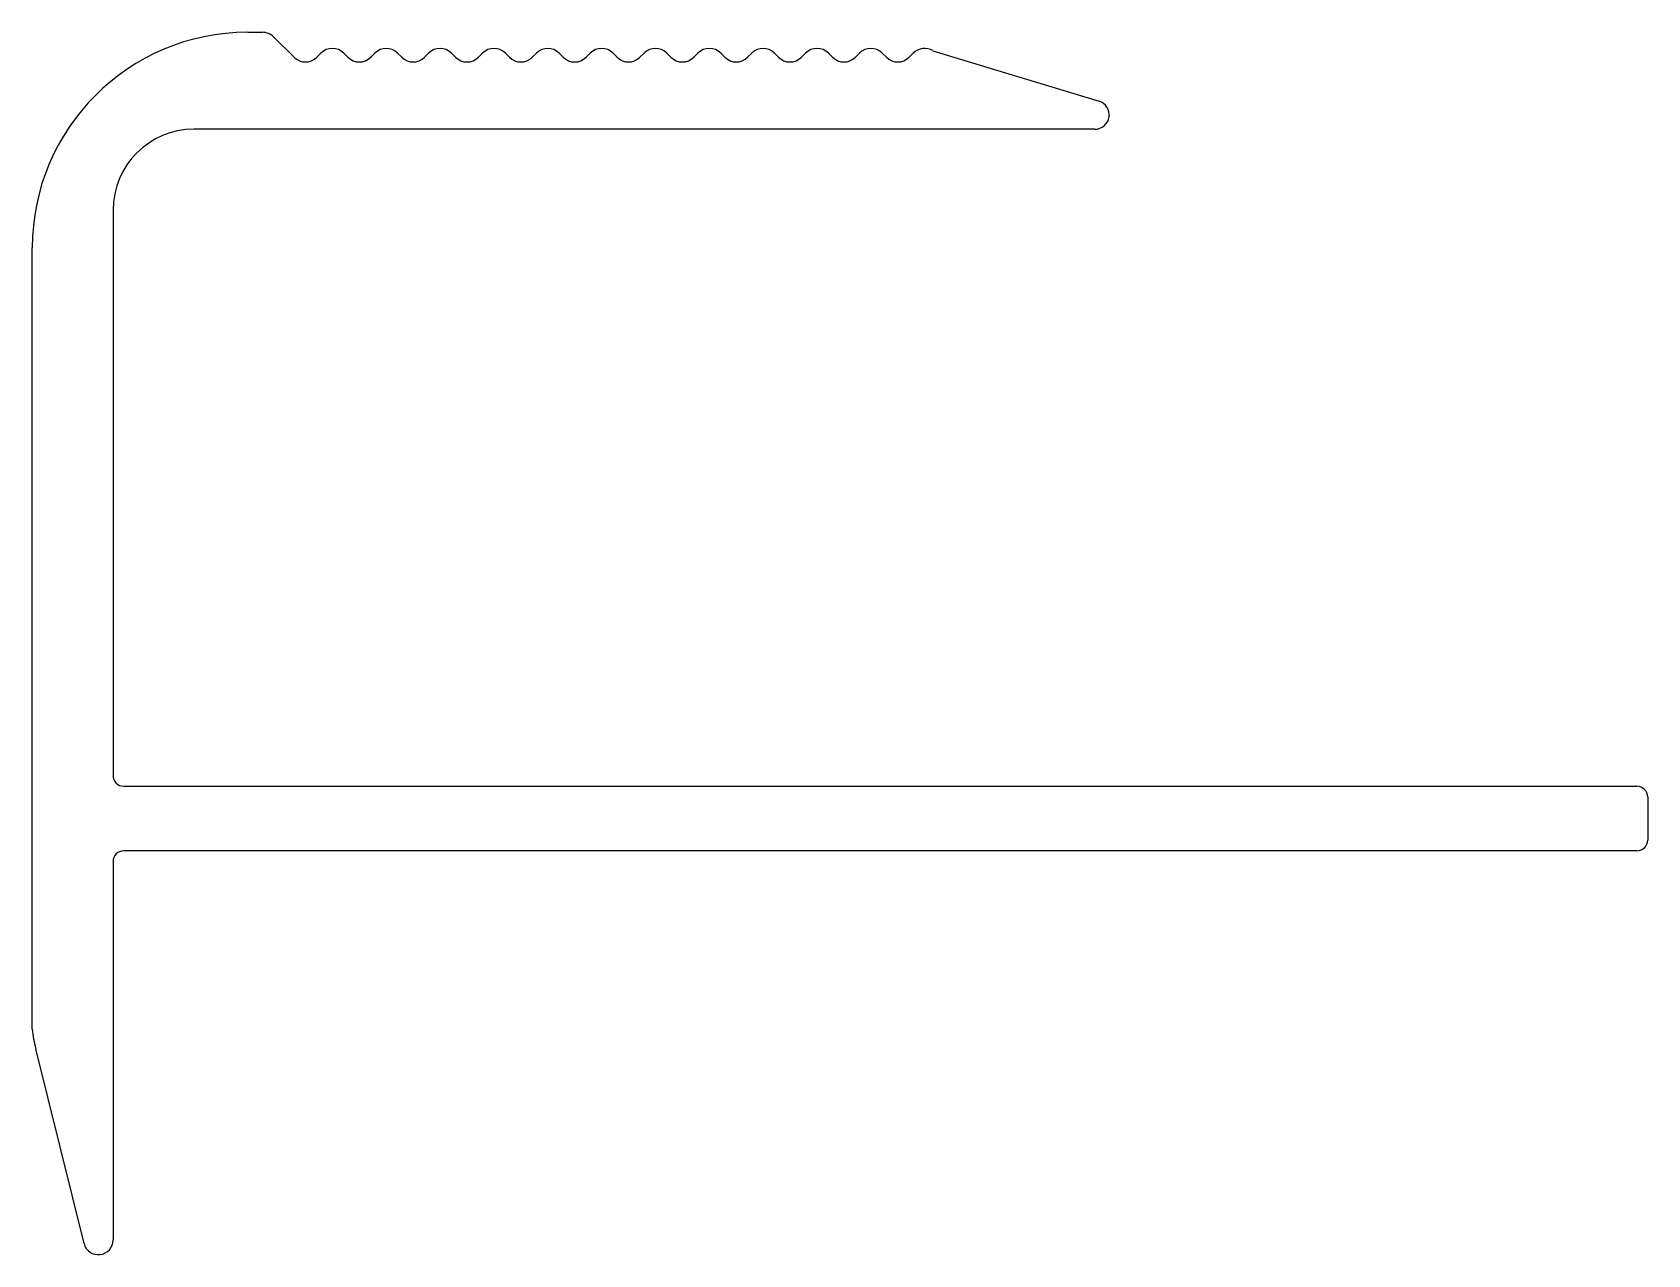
# Model space of a CAD drawing. Extents: x 1169.5 to 1199.5, y 416.5 to 439.2.
import ezdxf

# ---------------------------------------------------------------- set-up
doc = ezdxf.new("R2010")
doc.units = 0
doc.layers.get('0').update_dxf_attribs({"linetype": 'CONTINUOUS'})

msp = doc.modelspace()

# ---------------------------------------------------------------- linework, layer by layer
for p, q in [((1173.521, 439.222), (1173.794, 439.222)), ((1174.006, 439.134), (1174.382, 438.758)), ((1174.806, 438.758), (1174.882, 438.834)), ((1175.306, 438.834), (1175.382, 438.758)), ((1175.806, 438.758), (1175.882, 438.834)), ((1176.306, 438.834), (1176.382, 438.758)), ((1176.806, 438.758), (1176.882, 438.834)), ((1177.306, 438.834), (1177.382, 438.758)), ((1177.806, 438.758), (1177.882, 438.834)), ((1178.306, 438.834), (1178.382, 438.758)), ((1178.806, 438.758), (1178.882, 438.834)), ((1179.306, 438.834), (1179.382, 438.758)), ((1179.806, 438.758), (1179.882, 438.834)), ((1180.306, 438.834), (1180.382, 438.758)), ((1180.806, 438.758), (1180.882, 438.834)), ((1181.306, 438.834), (1181.382, 438.758)), ((1181.806, 438.758), (1181.882, 438.834)), ((1182.306, 438.834), (1182.382, 438.758)), ((1182.806, 438.758), (1182.882, 438.834)), ((1183.306, 438.834), (1183.382, 438.758)), ((1183.806, 438.758), (1183.882, 438.834)), ((1184.306, 438.834), (1184.382, 438.758)), ((1184.806, 438.758), (1184.882, 438.834)), ((1185.306, 438.834), (1185.382, 438.758)), ((1185.806, 438.758), (1185.882, 438.834)), ((1186.245, 438.881), (1189.332, 437.945)), ((1189.254, 437.422), (1172.521, 437.422)), ((1171.021, 435.922), (1171.021, 425.422)), ((1169.521, 420.71), (1169.521, 435.222)), ((1171.221, 425.222), (1199.321, 425.222)), ((1199.521, 425.022), (1199.521, 424.222)), ((1199.321, 424.022), (1171.221, 424.022)), ((1171.021, 423.822), (1171.021, 416.795)), ((1170.483, 416.73), (1169.589, 420.347))]:
    msp.add_line(p, q)
for centre, radius, start, end in [((1173.521, 435.222), 4, 90, 180), ((1173.794, 438.922), 0.3, 45, 90), ((1175.094, 438.622), 0.3, 45, 135), ((1176.094, 438.622), 0.3, 45, 135), ((1177.094, 438.622), 0.3, 45, 135), ((1178.094, 438.622), 0.3, 45, 135), ((1179.094, 438.622), 0.3, 45, 135), ((1180.094, 438.622), 0.3, 45, 135), ((1181.094, 438.622), 0.3, 45, 135), ((1182.094, 438.622), 0.3, 45, 135), ((1183.094, 438.622), 0.3, 45, 135), ((1184.094, 438.622), 0.3, 45, 135), ((1185.094, 438.622), 0.3, 45, 135), ((1186.094, 438.622), 0.3, 59.8414, 135), ((1174.594, 438.971), 0.3, 225, 315), ((1175.594, 438.971), 0.3, 225, 315), ((1176.594, 438.971), 0.3, 225, 315), ((1177.594, 438.971), 0.3, 225, 315), ((1178.594, 438.971), 0.3, 225, 315), ((1179.594, 438.971), 0.3, 225, 315), ((1180.594, 438.971), 0.3, 225, 315), ((1181.594, 438.971), 0.3, 225, 315), ((1182.594, 438.971), 0.3, 225, 315), ((1183.594, 438.971), 0.3, 225, 315), ((1184.594, 438.971), 0.3, 225, 315), ((1185.594, 438.971), 0.3, 225, 315), ((1189.254, 437.689), 0.267, 270, 73.1213), ((1172.521, 435.922), 1.5, 90, 180), ((1171.221, 425.422), 0.2, 180, 270), ((1199.321, 425.022), 0.2, 360, 90), ((1199.321, 424.222), 0.2, 270, 360), ((1171.221, 423.822), 0.2, 90, 180), ((1171.1, 420.819), 1.583, 183.9408, 197.3423), ((1170.748, 416.795), 0.273, 193.8715, 0)]:
    msp.add_arc(centre, radius, start, end)

doc.saveas('drawing.dxf')
